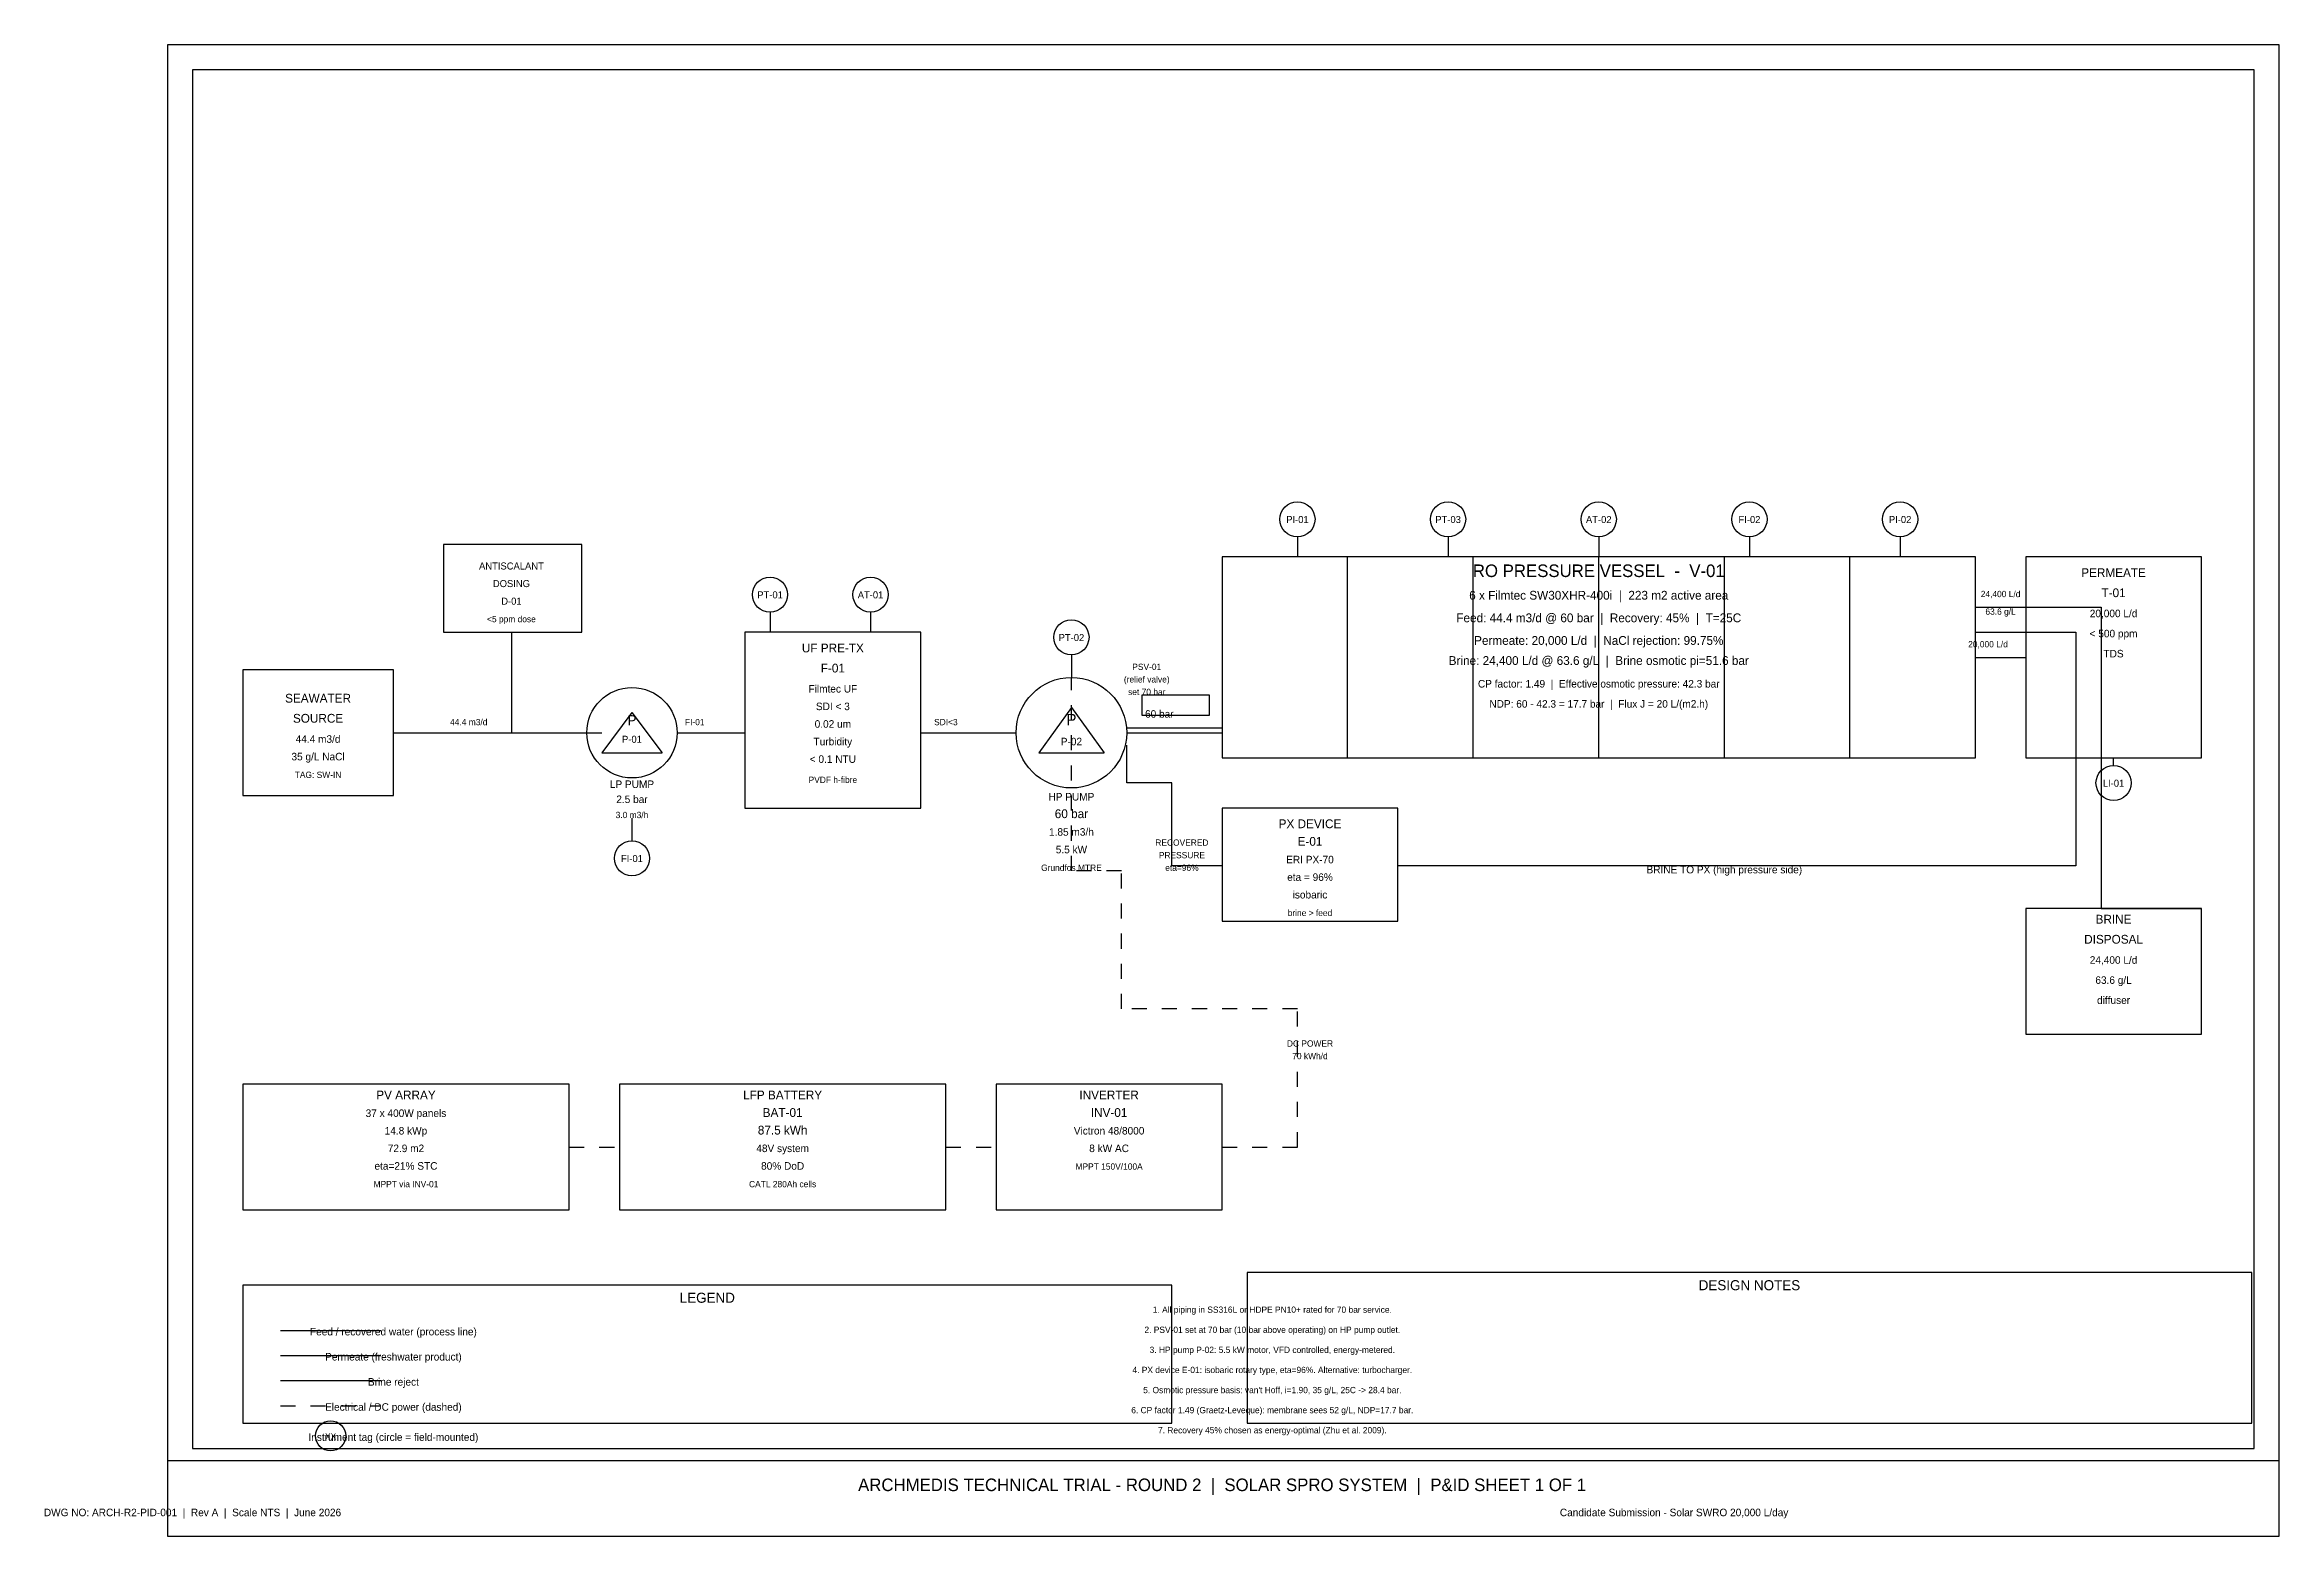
# Model space of a CAD drawing. Extents: x -49 to 841, y 0 to 594.
import ezdxf
from ezdxf.enums import TextEntityAlignment as Align

# ---------------------------------------------------------------- set-up
doc = ezdxf.new("R2010")
doc.units = 0
doc.linetypes.add('DASHED', pattern=[12, 6, -6])
for name, color, linetype in [('BRINE', 2, 'CONTINUOUS'), ('ELECTRICAL', 6, 'DASHED'), ('FEED', 5, 'CONTINUOUS'), ('INSTRUMENTS', 4, 'CONTINUOUS'), ('PERMEATE', 3, 'CONTINUOUS'), ('TEXT', 7, 'CONTINUOUS'), ('TITLEBLOCK', 7, 'CONTINUOUS'), ('VESSELS', 1, 'CONTINUOUS')]:
    doc.layers.add(name, color=color, linetype=linetype)

msp = doc.modelspace()

# ---------------------------------------------------------------- linework, layer by layer
at = {"layer": 'BRINE'}
for p, q in [((720, 370), (770, 370)), ((770, 370), (770, 250)), ((720, 360), (760, 360)), ((760, 360), (760, 267)), ((760, 267), (490, 267)), ((770, 250), (810, 250)), ((45, 62), (85, 62))]:
    msp.add_line(p, q, dxfattribs=at)
at = {"layer": 'ELECTRICAL'}
for p, q in [((360, 265), (360, 342)), ((380, 265), (360, 265)), ((380, 210), (380, 265)), ((450, 210), (380, 210)), ((450, 155), (450, 210)), ((160, 155), (180, 155)), ((310, 155), (330, 155)), ((420, 155), (450, 155)), ((45, 52), (85, 52))]:
    msp.add_line(p, q, dxfattribs=at)
at = {"layer": 'FEED'}
for p, q in [((137, 360), (137, 320)), ((382, 322), (420, 322)), ((90, 320), (167, 320)), ((137, 320), (173, 320)), ((203, 320), (230, 320)), ((300, 320), (338, 320)), ((382, 320), (420, 320)), ((382, 300), (382, 315)), ((400, 300), (382, 300)), ((400, 267), (400, 300)), ((420, 267), (400, 267)), ((45, 82), (85, 82))]:
    msp.add_line(p, q, dxfattribs=at)
at = {"layer": 'INSTRUMENTS'}
for p, q in [((450, 398), (450, 390)), ((510, 398), (510, 390)), ((570, 398), (570, 390)), ((630, 398), (630, 390)), ((690, 398), (690, 390)), ((240, 368), (240, 360)), ((280, 368), (280, 360)), ((360, 351), (360, 342)), ((775, 307), (775, 310)), ((185, 286), (185, 277))]:
    msp.add_line(p, q, dxfattribs=at)
for centre, radius in [((450, 405), 7), ((510, 405), 7), ((570, 405), 7), ((630, 405), 7), ((690, 405), 7), ((240, 375), 7), ((280, 375), 7), ((360, 358), 7), ((775, 300), 7), ((185, 270), 7), ((65, 40), 6)]:
    msp.add_circle(centre, radius, dxfattribs=at)
at = {"layer": 'PERMEATE'}
for p, q in [((720, 350), (740, 350)), ((45, 72), (85, 72))]:
    msp.add_line(p, q, dxfattribs=at)
at = {"layer": 'TITLEBLOCK'}
for p, q in [((841, 594), (0, 594)), ((0, 594), (0, 0)), ((841, 0), (841, 594)), ((831, 584), (10, 584)), ((10, 584), (10, 35)), ((831, 35), (831, 584)), ((400, 100), (30, 100)), ((30, 100), (30, 45)), ((400, 45), (400, 100)), ((830, 105), (430, 105)), ((430, 105), (430, 45)), ((830, 45), (830, 105)), ((30, 45), (400, 45)), ((430, 45), (830, 45)), ((841, 30), (0, 30)), ((0, 30), (0, 0)), ((10, 35), (831, 35)), ((841, 0), (841, 30)), ((0, 0), (841, 0)), ((0, 0), (841, 0))]:
    msp.add_line(p, q, dxfattribs=at)
at = {"layer": 'VESSELS'}
for p, q in [((165, 395), (110, 395)), ((110, 395), (110, 360)), ((165, 360), (165, 395)), ((720, 390), (420, 390)), ((420, 390), (420, 310)), ((470, 310), (470, 390)), ((520, 310), (520, 390)), ((570, 310), (570, 390)), ((620, 310), (620, 390)), ((670, 310), (670, 390)), ((720, 310), (720, 390)), ((810, 390), (740, 390)), ((740, 390), (740, 310)), ((810, 310), (810, 390)), ((110, 360), (165, 360)), ((300, 360), (230, 360)), ((230, 360), (230, 290)), ((300, 290), (300, 360)), ((90, 345), (30, 345)), ((30, 345), (30, 295)), ((90, 295), (90, 345)), ((360, 330), (347, 312)), ((360, 330), (373, 312)), ((415, 335), (388, 335)), ((388, 335), (388, 327)), ((415, 327), (415, 335)), ((185, 328), (173, 312)), ((185, 328), (197, 312)), ((388, 327), (415, 327)), ((173, 312), (197, 312)), ((347, 312), (373, 312)), ((420, 310), (720, 310)), ((740, 310), (810, 310)), ((30, 295), (90, 295)), ((230, 290), (300, 290)), ((490, 290), (420, 290)), ((420, 290), (420, 245)), ((490, 245), (490, 290)), ((810, 250), (740, 250)), ((740, 250), (740, 200)), ((810, 200), (810, 250)), ((420, 245), (490, 245)), ((740, 200), (810, 200)), ((160, 180), (30, 180)), ((30, 180), (30, 130)), ((160, 130), (160, 180)), ((310, 180), (180, 180)), ((180, 180), (180, 130)), ((310, 130), (310, 180)), ((420, 180), (330, 180)), ((330, 180), (330, 130)), ((420, 130), (420, 180)), ((30, 130), (160, 130)), ((180, 130), (310, 130)), ((330, 130), (420, 130))]:
    msp.add_line(p, q, dxfattribs=at)
for centre, radius in [((360, 320), 22), ((185, 320), 18)]:
    msp.add_circle(centre, radius, dxfattribs=at)

# ---------------------------------------------------------------- texts
at = {"layer": 'BRINE'}
for s, height, p in [('24,400 L/d', 2.5, (730, 374)), ('63.6 g/L', 2.5, (730, 367)), ('BRINE TO PX (high pressure side)', 3, (620, 264))]:
    msp.add_text(s, height=height, dxfattribs=at).set_placement(p, align=Align.CENTER)
at = {"layer": 'FEED'}
for s, p in [('44.4 m3/d', (120, 323)), ('RECOVERED', (404, 275)), ('PRESSURE', (404, 270)), ('eta=96%', (404, 265))]:
    msp.add_text(s, height=2.5, dxfattribs=at).set_placement(p, align=Align.CENTER)
at = {"layer": 'INSTRUMENTS'}
for s, height, p in [('PI-01', 2.8, (450, 403.5)), ('PT-03', 2.8, (510, 403.5)), ('AT-02', 2.8, (570, 403.5)), ('FI-02', 2.8, (630, 403.5)), ('PI-02', 2.8, (690, 403.5)), ('PT-01', 2.8, (240, 373.5)), ('AT-01', 2.8, (280, 373.5)), ('PT-02', 2.8, (360, 356.5)), ('LI-01', 2.8, (775, 298.5)), ('FI-01', 2.8, (185, 268.5)), ('XX', 2.5, (65, 38.5))]:
    msp.add_text(s, height=height, dxfattribs=at).set_placement(p, align=Align.CENTER)
at = {"layer": 'PERMEATE'}
msp.add_text('20,000 L/d', height=2.5, dxfattribs=at).set_placement((725, 354), align=Align.CENTER)
at = {"layer": 'TEXT'}
for s, height, p in [('ANTISCALANT', 2.8, (137, 385)), ('RO PRESSURE VESSEL  -  V-01', 5, (570, 382)), ('PERMEATE', 3.5, (775, 382)), ('DOSING', 2.8, (137, 378)), ('D-01', 2.8, (137, 371)), ('6 x Filmtec SW30XHR-400i  |  223 m2 active area', 3.5, (570, 373)), ('T-01', 3.5, (775, 374)), ('<5 ppm dose', 2.5, (137, 364)), ('Feed: 44.4 m3/d @ 60 bar  |  Recovery: 45%  |  T=25C', 3.5, (570, 364)), ('20,000 L/d', 3, (775, 366)), ('Permeate: 20,000 L/d  |  NaCl rejection: 99.75%', 3.5, (570, 355)), ('< 500 ppm', 3, (775, 358)), ('UF PRE-TX', 3.5, (265, 352)), ('F-01', 3.5, (265, 344)), ('PSV-01', 2.5, (390, 345)), ('Brine: 24,400 L/d @ 63.6 g/L  |  Brine osmotic pi=51.6 bar', 3.5, (570, 347)), ('TDS', 3, (775, 350)), ('Filmtec UF', 3, (265, 336)), ('(relief valve)', 2.5, (390, 340)), ('CP factor: 1.49  |  Effective osmotic pressure: 42.3 bar', 3, (570, 338)), ('SEAWATER', 3.5, (60, 332)), ('SDI < 3', 3, (265, 329)), ('set 70 bar', 2.5, (390, 335)), ('NDP: 60 - 42.3 = 17.7 bar  |  Flux J = 20 L/(m2.h)', 3, (570, 330)), ('SOURCE', 3.5, (60, 324)), ('P', 4, (185, 323)), ('FI-01', 2.5, (210, 323)), ('0.02 um', 3, (265, 322)), ('SDI<3', 2.5, (310, 323)), ('P', 4.5, (360, 323)), ('60 bar', 3, (395, 326)), ('35 g/L NaCl', 3, (60, 309)), ('44.4 m3/d', 3, (60, 316)), ('P-01', 2.8, (185, 316)), ('Turbidity', 3, (265, 315)), ('P-02', 3, (360, 315)), ('TAG: SW-IN', 2.5, (60, 302)), ('PVDF h-fibre', 2.5, (265, 300)), ('< 0.1 NTU', 3, (265, 308)), ('LP PUMP', 3, (185, 298)), ('2.5 bar', 3, (185, 292)), ('HP PUMP', 3, (360, 293)), ('3.0 m3/h', 2.5, (185, 286)), ('60 bar', 3.5, (360, 286)), ('PX DEVICE', 3.5, (455, 282)), ('1.85 m3/h', 3, (360, 279)), ('E-01', 3.5, (455, 275)), ('Grundfos MTRE', 2.5, (360, 265)), ('5.5 kW', 3, (360, 272)), ('ERI PX-70', 3, (455, 268)), ('eta = 96%', 3, (455, 261)), ('brine > feed', 2.5, (455, 247)), ('isobaric', 3, (455, 254)), ('BRINE', 3.5, (775, 244)), ('DISPOSAL', 3.5, (775, 236)), ('24,400 L/d', 3, (775, 228)), ('63.6 g/L', 3, (775, 220)), ('diffuser', 3, (775, 212)), ('DC POWER', 2.5, (455, 195)), ('70 kWh/d', 2.5, (455, 190)), ('37 x 400W panels', 3, (95, 167)), ('PV ARRAY', 3.5, (95, 174)), ('LFP BATTERY', 3.5, (245, 174)), ('BAT-01', 3.5, (245, 167)), ('INVERTER', 3.5, (375, 174)), ('INV-01', 3.5, (375, 167)), ('14.8 kWp', 3, (95, 160)), ('87.5 kWh', 3.5, (245, 160)), ('Victron 48/8000', 3, (375, 160)), ('72.9 m2', 3, (95, 153)), ('48V system', 3, (245, 153)), ('8 kW AC', 3, (375, 153)), ('eta=21% STC', 3, (95, 146)), ('80% DoD', 3, (245, 146)), ('MPPT 150V/100A', 2.5, (375, 146)), ('MPPT via INV-01', 2.5, (95, 139)), ('CATL 280Ah cells', 2.5, (245, 139)), ('DESIGN NOTES', 4, (630, 98)), ('LEGEND', 4, (215, 93)), ('1. All piping in SS316L or HDPE PN10+ rated for 70 bar service.', 2.5, (440, 89)), ('Feed / recovered water (process line)', 3, (90, 80)), ('2. PSV-01 set at 70 bar (10 bar above operating) on HP pump outlet.', 2.5, (440, 81)), ('Permeate (freshwater product)', 3, (90, 70)), ('3. HP pump P-02: 5.5 kW motor, VFD controlled, energy-metered.', 2.5, (440, 73)), ('Brine reject', 3, (90, 60)), ('4. PX device E-01: isobaric rotary type, eta=96%. Alternative: turbocharger.', 2.5, (440, 65)), ("5. Osmotic pressure basis: van't Hoff, i=1.90, 35 g/L, 25C -> 28.4 bar.", 2.5, (440, 57)), ('Electrical / DC power (dashed)', 3, (90, 50)), ('6. CP factor 1.49 (Graetz-Leveque): membrane sees 52 g/L, NDP=17.7 bar.', 2.5, (440, 49)), ('Instrument tag (circle = field-mounted)', 3, (90, 38)), ('7. Recovery 45% chosen as energy-optimal (Zhu et al. 2009).', 2.5, (440, 41))]:
    msp.add_text(s, height=height, dxfattribs=at).set_placement(p, align=Align.CENTER)
at = {"layer": 'TITLEBLOCK'}
for s, height, p in [('ARCHMEDIS TECHNICAL TRIAL - ROUND 2  |  SOLAR SPRO SYSTEM  |  P&ID SHEET 1 OF 1', 5, (420, 18)), ('DWG NO: ARCH-R2-PID-001  |  Rev A  |  Scale NTS  |  June 2026', 3, (10, 8)), ('Candidate Submission - Solar SWRO 20,000 L/day', 3, (600, 8))]:
    msp.add_text(s, height=height, dxfattribs=at).set_placement(p, align=Align.CENTER)

doc.saveas('drawing.dxf')
